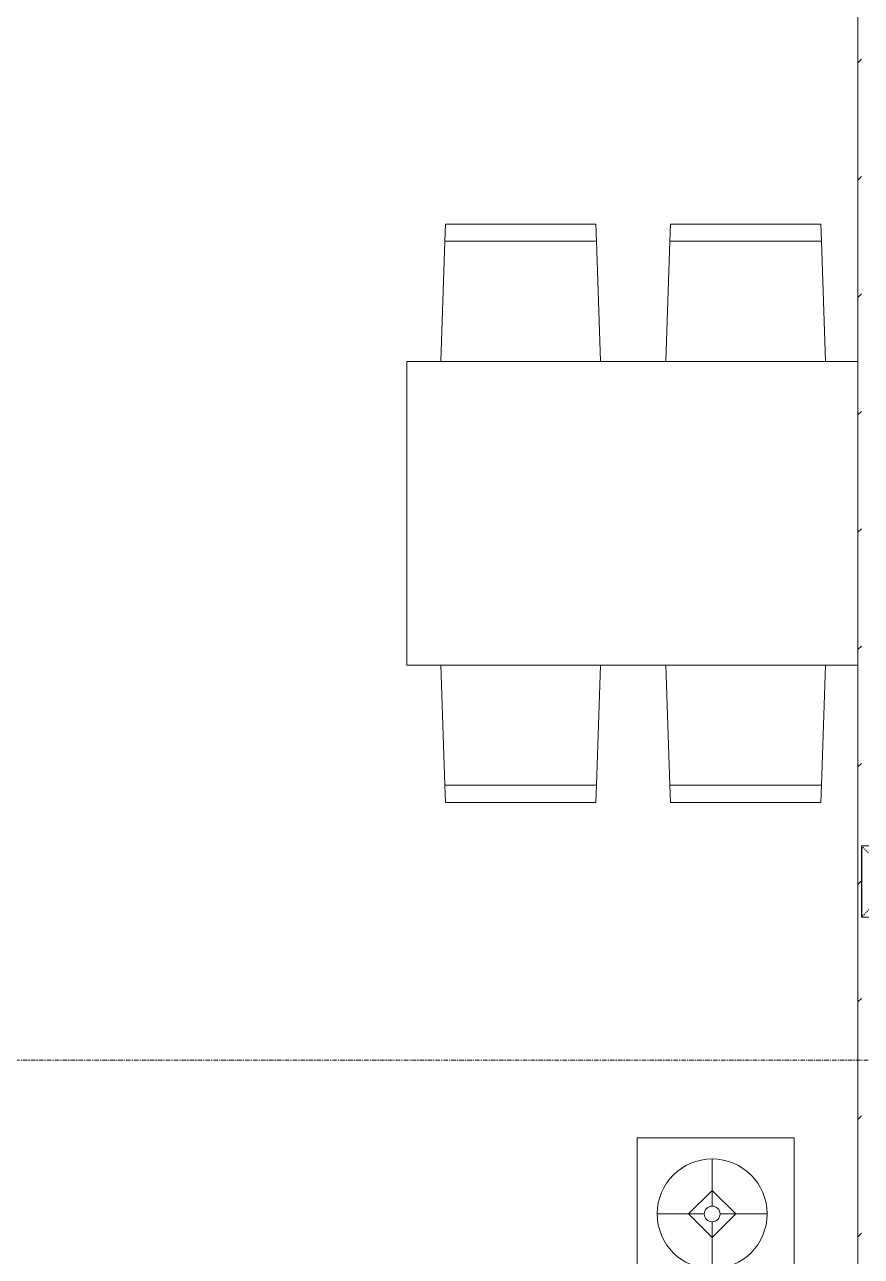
# Model space of a CAD drawing. Header units: millimetres. Extents: x 5121 to 246734, y -48180 to 129206.
# Drawn here: x 66708 to 69053, y 27887 to 31337 of the extents above; entities that cross this region are included whole.
import ezdxf

# ---------------------------------------------------------------- set-up
doc = ezdxf.new("R2010")
doc.units = ezdxf.units.MM
doc.linetypes.add('Dash', pattern=[6, 3, -3])
doc.linetypes.add('Grid Line', pattern=[22.225, 12.7, -3.175, 3.175, -3.175])
for name, color, linetype, lineweight in [('0-1', 7, 'Continuous', 5), ('A-WALL-1', 250, 'Continuous', 18), ('A-WALL-PATT-2', 50, 'Continuous', 9), ('I-FURN', 30, 'Continuous', 9), ('I-FURN-1', 253, 'Continuous', 9), ('S-COLS', 52, 'Continuous', 9), ('S-COLS-5', 52, 'Continuous', 25), ('S-COLS-6', 52, 'Dash', 9), ('S-COLS-HDLN', 52, 'Dash', 9), ('S-GRID-1', 1, 'Grid Line', 9)]:
    doc.layers.add(name, color=color, linetype=linetype, lineweight=lineweight)

# ---------------------------------------------------------------- blocks, each defined once
blk = doc.blocks.new('RES_BAN AN 1 - RES_BAN AN 1-V10-TKCS_MB TỔNG THỂ TẦNG 1')
at = {"layer": 'I-FURN-1'}
for p, q in [((-425, 1275), (425, 1275)), ((-425, 11.8), (-425, 1275)), ((425, 1275), (425, 11.8)), ((-425, 1180), (-761.9, 1168.8)), ((-425, 732.5), (-425, 1180)), ((425, 1180), (761.9, 1168.8)), ((425, 732.5), (425, 1180)), ((-761.9, 1168.8), (-809.6, 1167.2)), ((-809.6, 1167.2), (-809.6, 745.3)), ((-761.9, 1168.8), (-761.9, 743.8)), ((-761.9, 743.8), (-761.9, 1168.8)), ((761.9, 1168.8), (761.9, 743.8)), ((761.9, 1168.8), (761.9, 743.8)), ((809.6, 1167.2), (761.9, 1168.8)), ((809.6, 745.3), (809.6, 1167.2)), ((-809.6, 745.3), (-761.9, 743.8)), ((-761.9, 743.8), (-425, 732.5)), ((761.9, 743.8), (425, 732.5)), ((761.9, 743.8), (809.6, 745.3)), ((-809.6, 536.9), (-761.9, 538.5)), ((-809.6, 115.1), (-809.6, 536.9)), ((-425, 549.7), (-761.9, 538.5)), ((-761.9, 538.5), (-761.9, 113.5)), ((-761.9, 538.5), (-761.9, 113.5)), ((-425, 102.3), (-425, 549.7)), ((425, 549.7), (761.9, 538.5)), ((425, 102.3), (425, 549.7)), ((761.9, 538.5), (761.9, 113.5)), ((761.9, 538.5), (809.6, 536.9)), ((761.9, 113.5), (761.9, 538.5)), ((809.6, 536.9), (809.6, 115.1)), ((-761.9, 113.5), (-809.6, 115.1)), ((-761.9, 113.5), (-425, 102.3)), ((761.9, 113.5), (425, 102.3)), ((809.6, 115.1), (761.9, 113.5))]:
    blk.add_line(p, q, dxfattribs=at)
blk = doc.blocks.new('LOBBY_SOFA_1 - LOBBY_SOFA_1-V11-TKCS_MB TỔNG THỂ TẦNG 1')
at = {"layer": 'I-FURN'}
for p, q in [((-2556, -14.9), (-2556, -660)), ((-708, -660), (-708, -14.9)), ((-2457, -66), (-2457, -660)), ((-807, -66), (-2457, -66)), ((-807, -660), (-807, -66)), ((-807, -143), (-2457, -143)), ((-1907, -143), (-1907, -660)), ((-1357, -143), (-1357, -660)), ((-3128.2, -193.5), (-2688.2, -193.5)), ((-3128.2, -633.5), (-3128.2, -193.5)), ((-2688.2, -193.5), (-2688.2, -633.5)), ((-575.9, -193.5), (-575.9, -633.5)), ((-135.9, -193.5), (-575.9, -193.5)), ((-135.9, -633.5), (-135.9, -193.5)), ((-2915.4, -269), (-2915.4, -401)), ((-348.6, -269), (-348.6, -401)), ((-2915.4, -357), (-2981.4, -423)), ((-2849.4, -423), (-2915.4, -357)), ((-414.6, -423), (-348.6, -357)), ((-348.6, -357), (-282.6, -423)), ((-2937.4, -423), (-3069.4, -423)), ((-2981.4, -423), (-2915.4, -489)), ((-2915.4, -489), (-2849.4, -423)), ((-2915.4, -445), (-2915.4, -577)), ((-2893.4, -423), (-2761.4, -423)), ((-370.6, -423), (-502.6, -423)), ((-348.6, -489), (-414.6, -423)), ((-282.6, -423), (-348.6, -489)), ((-348.6, -445), (-348.6, -577)), ((-326.6, -423), (-194.6, -423)), ((-2688.2, -633.5), (-3128.2, -633.5)), ((-575.9, -633.5), (-135.9, -633.5)), ((-2556, -660), (-708, -660)), ((-1160.3, -1020.5), (-2128.3, -1020.5)), ((-2172.3, -1064.5), (-2172.3, -1504.5)), ((-1116.3, -1504.5), (-1116.3, -1064.5)), ((-2128.3, -1548.5), (-1160.3, -1548.5))]:
    blk.add_line(p, q, dxfattribs=at)
for centre, radius in [((-2915.4, -423), 154), ((-348.6, -423), 154), ((-2915.4, -423), 22), ((-348.6, -423), 22)]:
    blk.add_circle(centre, radius, dxfattribs=at)
for centre, start, end in [((-2128.3, -1064.5), 90, 180), ((-1160.3, -1064.5), 0, 90), ((-2128.3, -1504.5), 180, 270), ((-1160.3, -1504.5), 270, 0)]:
    blk.add_arc(centre, 44, start, end, dxfattribs=at)
at = {"layer": 'I-FURN-1'}
for p, q in [((-2556, -14.9), (-2556, -660)), ((-708, -660), (-708, -14.9)), ((-2688.2, -193.5), (-3128.2, -193.5)), ((-3128.2, -193.5), (-3128.2, -633.5)), ((-2688.2, -633.5), (-2688.2, -193.5)), ((-135.9, -193.5), (-575.9, -193.5)), ((-575.9, -193.5), (-575.9, -633.5)), ((-135.9, -633.5), (-135.9, -193.5)), ((-3128.2, -633.5), (-2688.2, -633.5)), ((-575.9, -633.5), (-135.9, -633.5)), ((-2556, -660), (-708, -660)), ((-1160.3, -1020.5), (-2128.3, -1020.5)), ((-2172.3, -1064.5), (-2172.3, -1504.5)), ((-1116.3, -1504.5), (-1116.3, -1064.5)), ((-2128.3, -1548.5), (-1160.3, -1548.5))]:
    blk.add_line(p, q, dxfattribs=at)
for centre, start, end in [((-2128.3, -1064.5), 90, 180), ((-1160.3, -1064.5), 0, 90), ((-2128.3, -1504.5), 180, 270), ((-1160.3, -1504.5), 270, 0)]:
    blk.add_arc(centre, 44, start, end, dxfattribs=at)
blk = doc.blocks.new('NCV_TKTC_TANG 1_rvt-1-TKCS_MB TỔNG THỂ TẦNG 1')
at = {"layer": 'A-WALL-PATT-2'}
h = blk.add_hatch(dxfattribs=at)
h.set_pattern_fill('FP_10', color=256, style=0, pattern_type=2)
h.set_pattern_definition([(45, (0, 0), (-164.4023, 164.4023), [])])
h.paths.add_polyline_path([(69052.6, 25546.9), (69052.6, 32236.9), (69042.6, 32236.9), (69043.5, 25546.9)])
at = {"layer": 'A-WALL-1'}
blk.add_line((69042.6, 32226.9), (69042.6, 25546.9), dxfattribs=at)
at = {"layer": 'I-FURN-1'}
for name, p, rotation in [('RES_BAN AN 1 - RES_BAN AN 1-V10-TKCS_MB TỔNG THỂ TẦNG 1', (69054.3, 29968.2), 90.00000000000026), ('LOBBY_SOFA_1 - LOBBY_SOFA_1-V11-TKCS_MB TỔNG THỂ TẦNG 1', (69057.5, 25090.4), 270.0000000000005)]:
    blk.add_blockref(name, p, dxfattribs=dict(at, rotation=rotation))
blk = doc.blocks.new('G1_SOF - BO TRU - 200x200-3050151-TKCS_MB TỔNG THỂ TẦNG 1')
at = {"layer": 'S-COLS-HDLN'}
for p, q in [((-100, 100), (100, -100)), ((100, 100), (-100, -100))]:
    blk.add_line(p, q, dxfattribs=at)

msp = doc.modelspace()

# ---------------------------------------------------------------- linework, layer by layer
at = {"layer": 'S-COLS'}
for p, q in [((69252.6, 29036.9), (69052.6, 29036.9)), ((69052.6, 28836.9), (69252.6, 28836.9))]:
    msp.add_line(p, q, dxfattribs=at)
at = {"layer": 'S-COLS-5'}
msp.add_line((69052.6, 29036.9), (69052.6, 28836.9), dxfattribs=at)
at = {"layer": 'S-GRID-1'}
msp.add_line((129301.8, 28436.9), (31601.8, 28436.9), dxfattribs=at)

# ---------------------------------------------------------------- block references
at = {"layer": '0-1'}
msp.add_blockref('NCV_TKTC_TANG 1_rvt-1-TKCS_MB TỔNG THỂ TẦNG 1', (0, 0), dxfattribs=at)
at = {"layer": 'S-COLS-6'}
msp.add_blockref('G1_SOF - BO TRU - 200x200-3050151-TKCS_MB TỔNG THỂ TẦNG 1', (69152.6, 28936.9), dxfattribs=at)

doc.saveas('drawing.dxf')
